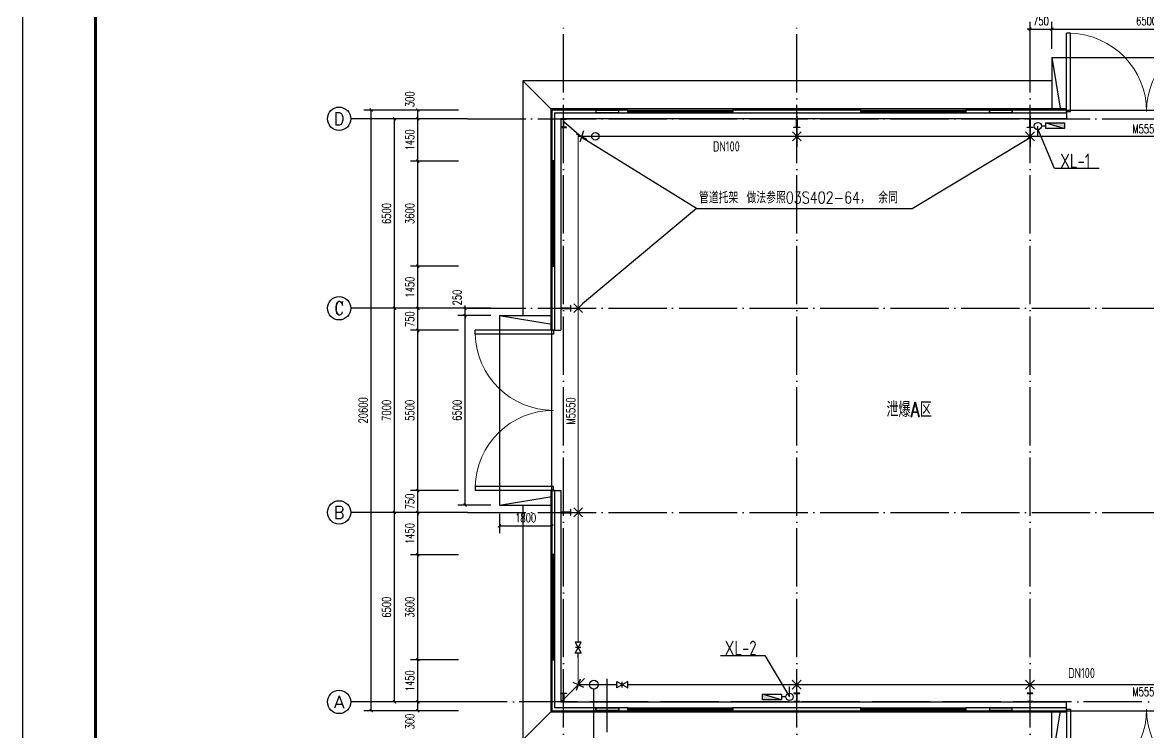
# Model space of a CAD drawing. Extents: x 4579863 to 4663963, y -547270 to -273670.
# Drawn here: x 4579863 to 4618488, y -396051 to -371704 of the extents above; entities that cross this region are included whole.
import ezdxf
from ezdxf.enums import TextEntityAlignment as Align

# ---------------------------------------------------------------- set-up
doc = ezdxf.new("R2010")
doc.units = 0
doc.header["$LTSCALE"] = 1000
doc.header["$MEASUREMENT"] = 0
doc.linetypes.add('DOTE', pattern=[2.42, 2, -0.2, 0.02, -0.2])
doc.layers.get('0').update_dxf_attribs({"linetype": 'CONTINUOUS'})
doc.layers.get('Defpoints').update_dxf_attribs({"linetype": 'CONTINUOUS'})
doc.layers.add('_0', color=7, linetype='CONTINUOUS', lineweight=25)
for name, color, linetype in [('AXIS', 3, 'CONTINUOUS'), ('AXIS_TEXT', 7, 'CONTINUOUS'), ('DOTE', 252, 'CONTINUOUS'), ('EQUIP_消火栓', 7, 'CONTINUOUS'), ('njrs-sp-ss', 3, 'CONTINUOUS'), ('PIPE-消防', 1, 'CONTINUOUS'), ('Prof', 2, 'CONTINUOUS'), ('PUB_DIM', 3, 'CONTINUOUS'), ('PUB_STRM', 4, 'CONTINUOUS'), ('PUB_TITLE', 4, 'CONTINUOUS'), ('PUB_WALL', 9, 'CONTINUOUS'), ('STAIR', 5, 'CONTINUOUS'), ('VALVE_消防', 7, 'CONTINUOUS'), ('WALL-MOVE', 6, 'CONTINUOUS'), ('WINDOW', 4, 'CONTINUOUS'), ('WINDOW_TEXT', 7, 'CONTINUOUS'), ('外轮廓', 8, 'CONTINUOUS')]:
    doc.layers.add(name, color=color, linetype=linetype)
doc.styles.add('_HZTXT', font='txt.shx', dxfattribs={"width": 0.8, "bigfont": 'HZTXT.shx'})
doc.styles.add('_TCH_AXIS', font='COMPLEX', dxfattribs={"bigfont": 'GBCBIG'})
doc.styles.add('_TCH_DIM_T3', font='SIMPLEX', dxfattribs={"width": 0.705882, "bigfont": 'GBCBIG'})
doc.styles.add('_TCH_WINDOW', font='SIMPLEX', dxfattribs={"height": 3.5, "bigfont": 'GBCBIG'})
doc.styles.add('COMPLEX', font='COMPLEX')
doc.styles.add('sceie', font='SCEIE', dxfattribs={"width": 0.75, "bigfont": 'SCEIC'})
doc.styles.add('TG_LINETYPE', font='SIMPLEX', dxfattribs={"width": 0.8, "height": 3, "bigfont": 'HZTXT'})
doc.linetypes.add('TG_X', pattern='A,2,-0.3,["X",TG_LINETYPE,S=0.1,R=0,X=-0.23,Y=-0.15],0', length=2.3)
doc.dimstyles.new('_TCH_ARCH&&100', dxfattribs={"dimtxt": 297.5, "dimasz": 100, "dimexe": 250, "dimexo": 300, "dimgap": 126.25, "dimtad": 1, "dimdec": 0, "dimzin": 0, "dimdsep": 46, "dimtxsty": '_TCH_DIM_T3', "dimblk": 'ARCHTICK', "dimcen": 0.09, "dimclrt": 7, "dimazin": 2, "dimtfac": 1, "dimtdec": 0, "dimtix": 1, "dimtmove": 2, "dimatfit": 3, "dimfxl": 0, "dimtolj": 1, "dimtzin": 0, "dimarcsym": 0})

# ---------------------------------------------------------------- blocks, each defined once
blk = doc.blocks.new('_ArchTick')
at = {"color": 0, "linetype": 'ByBlock', "const_width": 0.4}
blk.add_lwpolyline([(-0.5, -0.5), (0.5, 0.5)], dxfattribs=at)
blk = doc.blocks.new('*D20')
at = {"layer": 'Defpoints', "color": 0}
for p in [(4596224, -388254), (4598024, -388254), (4598024, -388967)]:
    blk.add_point(p, dxfattribs=at)
at = {"layer": 'PUB_DIM', "color": 0, "lineweight": -2}
for p, q in [((4596224, -388554), (4596224, -389217)), ((4598024, -388554), (4598024, -389217)), ((4596224, -388967), (4598024, -388967))]:
    blk.add_line(p, q, dxfattribs=at)
at = {"layer": 'PUB_DIM', "color": 0, "lineweight": -2, "xscale": 100, "yscale": 100, "zscale": 100, "rotation": 180}
blk.add_blockref('_ArchTick', (4596224, -388967), dxfattribs=at)
at = {"layer": 'PUB_DIM', "color": 0, "lineweight": -2, "xscale": 100, "yscale": 100, "zscale": 100}
blk.add_blockref('_ArchTick', (4598024, -388967), dxfattribs=at)
at = {"layer": 'PUB_DIM', "color": 7, "insert": (4597124, -388692), "char_height": 297.5, "attachment_point": 5, "style": '_TCH_DIM_T3'}
blk.add_mtext('\\A1;1800', dxfattribs=at)
blk = doc.blocks.new('*D21')
at = {"layer": 'Defpoints', "color": 0}
for p in [(4595044, -381754), (4596224, -381754), (4596224, -388254)]:
    blk.add_point(p, dxfattribs=at)
at = {"layer": 'PUB_DIM', "color": 0, "lineweight": -2}
for p, q in [((4595924, -381754), (4594794, -381754)), ((4595044, -388254), (4595044, -381754)), ((4595924, -388254), (4594794, -388254))]:
    blk.add_line(p, q, dxfattribs=at)
at = {"layer": 'PUB_DIM', "color": 0, "lineweight": -2, "xscale": 100, "yscale": 100, "zscale": 100}
for p, rotation in [((4595044, -381754), 90), ((4595044, -388254), 270)]:
    blk.add_blockref('_ArchTick', p, dxfattribs=dict(at, rotation=rotation))
at = {"layer": 'PUB_DIM', "color": 7, "insert": (4594769, -385004), "char_height": 297.5, "attachment_point": 5, "rotation": 90, "style": '_TCH_DIM_T3'}
blk.add_mtext('\\A1;6500', dxfattribs=at)
blk = doc.blocks.new('*D22')
at = {"layer": 'Defpoints', "color": 0}
for p in [(4595044, -381504), (4596224, -381504), (4596224, -381754)]:
    blk.add_point(p, dxfattribs=at)
at = {"layer": 'PUB_DIM', "color": 0, "lineweight": -2}
for p, q in [((4595924, -381504), (4594794, -381504)), ((4595044, -381504), (4595044, -381404)), ((4595044, -381754), (4595044, -381504)), ((4595924, -381754), (4594794, -381754)), ((4595044, -381754), (4595044, -381854))]:
    blk.add_line(p, q, dxfattribs=at)
at = {"layer": 'PUB_DIM', "color": 0, "lineweight": -2, "xscale": 100, "yscale": 100, "zscale": 100}
for p, rotation in [((4595044, -381504), 270), ((4595044, -381754), 90)]:
    blk.add_blockref('_ArchTick', p, dxfattribs=dict(at, rotation=rotation))
at = {"layer": 'PUB_DIM', "color": 7, "insert": (4594769, -381134), "char_height": 297.5, "attachment_point": 5, "rotation": 90, "style": '_TCH_DIM_T3'}
blk.add_mtext('\\A1;250', dxfattribs=at)
blk = doc.blocks.new('*D29')
at = {"layer": 'Defpoints', "color": 0}
for p in [(4615174, -371926), (4614424, -372904), (4615174, -372904)]:
    blk.add_point(p, dxfattribs=at)
at = {"layer": 'PUB_DIM', "color": 0, "lineweight": -2}
for p, q in [((4614424, -371926), (4614324, -371926)), ((4614424, -372604), (4614424, -371676)), ((4614424, -371926), (4615174, -371926)), ((4615174, -372604), (4615174, -371676)), ((4615174, -371926), (4615274, -371926))]:
    blk.add_line(p, q, dxfattribs=at)
at = {"layer": 'PUB_DIM', "color": 0, "lineweight": -2, "xscale": 100, "yscale": 100, "zscale": 100}
blk.add_blockref('_ArchTick', (4614424, -371926), dxfattribs=at)
at = {"layer": 'PUB_DIM', "color": 0, "lineweight": -2, "xscale": 100, "yscale": 100, "zscale": 100, "rotation": 180}
blk.add_blockref('_ArchTick', (4615174, -371926), dxfattribs=at)
at = {"layer": 'PUB_DIM', "color": 7, "insert": (4614799, -371651), "char_height": 297.5, "attachment_point": 5, "style": '_TCH_DIM_T3'}
blk.add_mtext('\\A1;750', dxfattribs=at)
blk = doc.blocks.new('*D30')
at = {"layer": 'Defpoints', "color": 0}
for p in [(4621674, -371926), (4615174, -372904), (4621674, -372904)]:
    blk.add_point(p, dxfattribs=at)
at = {"layer": 'PUB_DIM', "color": 0, "lineweight": -2}
for p, q in [((4615174, -372604), (4615174, -371676)), ((4615174, -371926), (4621674, -371926)), ((4621674, -372604), (4621674, -371676))]:
    blk.add_line(p, q, dxfattribs=at)
at = {"layer": 'PUB_DIM', "color": 0, "lineweight": -2, "xscale": 100, "yscale": 100, "zscale": 100, "rotation": 180}
blk.add_blockref('_ArchTick', (4615174, -371926), dxfattribs=at)
at = {"layer": 'PUB_DIM', "color": 0, "lineweight": -2, "xscale": 100, "yscale": 100, "zscale": 100}
blk.add_blockref('_ArchTick', (4621674, -371926), dxfattribs=at)
at = {"layer": 'PUB_DIM', "color": 7, "insert": (4618424, -371651), "char_height": 297.5, "attachment_point": 5, "style": '_TCH_DIM_T3'}
blk.add_mtext('\\A1;6500', dxfattribs=at)
blk = doc.blocks.new('*D33')
at = {"layer": 'Defpoints', "color": 0}
for p in [(4593424, -395004), (4595124, -395004), (4595124, -395304)]:
    blk.add_point(p, dxfattribs=at)
at = {"layer": 'PUB_DIM', "color": 0, "lineweight": -2}
for p, q in [((4594824, -395004), (4593174, -395004)), ((4593424, -395304), (4593424, -395004)), ((4594824, -395304), (4593174, -395304))]:
    blk.add_line(p, q, dxfattribs=at)
at = {"layer": 'PUB_DIM', "color": 0, "lineweight": -2, "xscale": 100, "yscale": 100, "zscale": 100}
for p, rotation in [((4593424, -395004), 90), ((4593424, -395304), 270)]:
    blk.add_blockref('_ArchTick', p, dxfattribs=dict(at, rotation=rotation))
at = {"layer": 'PUB_DIM', "color": 7, "insert": (4593149, -395674), "char_height": 297.5, "attachment_point": 5, "rotation": 90, "style": '_TCH_DIM_T3'}
blk.add_mtext('\\A1;300', dxfattribs=at)
blk = doc.blocks.new('*D34')
at = {"layer": 'Defpoints', "color": 0}
for p in [(4593424, -393554), (4595124, -393554), (4595124, -395004)]:
    blk.add_point(p, dxfattribs=at)
at = {"layer": 'PUB_DIM', "color": 0, "lineweight": -2}
for p, q in [((4594824, -393554), (4593174, -393554)), ((4593424, -395004), (4593424, -393554)), ((4594824, -395004), (4593174, -395004))]:
    blk.add_line(p, q, dxfattribs=at)
at = {"layer": 'PUB_DIM', "color": 0, "lineweight": -2, "xscale": 100, "yscale": 100, "zscale": 100}
for p, rotation in [((4593424, -393554), 90), ((4593424, -395004), 270)]:
    blk.add_blockref('_ArchTick', p, dxfattribs=dict(at, rotation=rotation))
at = {"layer": 'PUB_DIM', "color": 7, "insert": (4593149, -394279), "char_height": 297.5, "attachment_point": 5, "rotation": 90, "style": '_TCH_DIM_T3'}
blk.add_mtext('\\A1;1450', dxfattribs=at)
blk = doc.blocks.new('*D35')
at = {"layer": 'Defpoints', "color": 0}
for p in [(4593424, -389954), (4595124, -389954), (4595124, -393554)]:
    blk.add_point(p, dxfattribs=at)
at = {"layer": 'PUB_DIM', "color": 0, "lineweight": -2}
for p, q in [((4594824, -389954), (4593174, -389954)), ((4593424, -393554), (4593424, -389954)), ((4594824, -393554), (4593174, -393554))]:
    blk.add_line(p, q, dxfattribs=at)
at = {"layer": 'PUB_DIM', "color": 0, "lineweight": -2, "xscale": 100, "yscale": 100, "zscale": 100}
for p, rotation in [((4593424, -389954), 90), ((4593424, -393554), 270)]:
    blk.add_blockref('_ArchTick', p, dxfattribs=dict(at, rotation=rotation))
at = {"layer": 'PUB_DIM', "color": 7, "insert": (4593149, -391754), "char_height": 297.5, "attachment_point": 5, "rotation": 90, "style": '_TCH_DIM_T3'}
blk.add_mtext('\\A1;3600', dxfattribs=at)
blk = doc.blocks.new('*D36')
at = {"layer": 'Defpoints', "color": 0}
for p in [(4593424, -388504), (4595124, -388504), (4595124, -389954)]:
    blk.add_point(p, dxfattribs=at)
at = {"layer": 'PUB_DIM', "color": 0, "lineweight": -2}
for p, q in [((4594824, -388504), (4593174, -388504)), ((4593424, -389954), (4593424, -388504)), ((4594824, -389954), (4593174, -389954))]:
    blk.add_line(p, q, dxfattribs=at)
at = {"layer": 'PUB_DIM', "color": 0, "lineweight": -2, "xscale": 100, "yscale": 100, "zscale": 100}
for p, rotation in [((4593424, -388504), 90), ((4593424, -389954), 270)]:
    blk.add_blockref('_ArchTick', p, dxfattribs=dict(at, rotation=rotation))
at = {"layer": 'PUB_DIM', "color": 7, "insert": (4593149, -389229), "char_height": 297.5, "attachment_point": 5, "rotation": 90, "style": '_TCH_DIM_T3'}
blk.add_mtext('\\A1;1450', dxfattribs=at)
blk = doc.blocks.new('*D37')
at = {"layer": 'Defpoints', "color": 0}
for p in [(4593424, -387754), (4595124, -387754), (4595124, -388504)]:
    blk.add_point(p, dxfattribs=at)
at = {"layer": 'PUB_DIM', "color": 0, "lineweight": -2}
for p, q in [((4594824, -387754), (4593174, -387754)), ((4593424, -387754), (4593424, -387654)), ((4593424, -388504), (4593424, -387754)), ((4594824, -388504), (4593174, -388504)), ((4593424, -388504), (4593424, -388604))]:
    blk.add_line(p, q, dxfattribs=at)
at = {"layer": 'PUB_DIM', "color": 0, "lineweight": -2, "xscale": 100, "yscale": 100, "zscale": 100}
for p, rotation in [((4593424, -387754), 270), ((4593424, -388504), 90)]:
    blk.add_blockref('_ArchTick', p, dxfattribs=dict(at, rotation=rotation))
at = {"layer": 'PUB_DIM', "color": 7, "insert": (4593149, -388129), "char_height": 297.5, "attachment_point": 5, "rotation": 90, "style": '_TCH_DIM_T3'}
blk.add_mtext('\\A1;750', dxfattribs=at)
blk = doc.blocks.new('*D38')
at = {"layer": 'Defpoints', "color": 0}
for p in [(4593424, -382254), (4595124, -382254), (4595124, -387754)]:
    blk.add_point(p, dxfattribs=at)
at = {"layer": 'PUB_DIM', "color": 0, "lineweight": -2}
for p, q in [((4594824, -382254), (4593174, -382254)), ((4593424, -387754), (4593424, -382254)), ((4594824, -387754), (4593174, -387754))]:
    blk.add_line(p, q, dxfattribs=at)
at = {"layer": 'PUB_DIM', "color": 0, "lineweight": -2, "xscale": 100, "yscale": 100, "zscale": 100}
for p, rotation in [((4593424, -382254), 90), ((4593424, -387754), 270)]:
    blk.add_blockref('_ArchTick', p, dxfattribs=dict(at, rotation=rotation))
at = {"layer": 'PUB_DIM', "color": 7, "insert": (4593149, -385004), "char_height": 297.5, "attachment_point": 5, "rotation": 90, "style": '_TCH_DIM_T3'}
blk.add_mtext('\\A1;5500', dxfattribs=at)
blk = doc.blocks.new('*D39')
at = {"layer": 'Defpoints', "color": 0}
for p in [(4593424, -381504), (4595124, -381504), (4595124, -382254)]:
    blk.add_point(p, dxfattribs=at)
at = {"layer": 'PUB_DIM', "color": 0, "lineweight": -2}
for p, q in [((4594824, -381504), (4593174, -381504)), ((4593424, -381504), (4593424, -381404)), ((4593424, -382254), (4593424, -381504)), ((4594824, -382254), (4593174, -382254)), ((4593424, -382254), (4593424, -382354))]:
    blk.add_line(p, q, dxfattribs=at)
at = {"layer": 'PUB_DIM', "color": 0, "lineweight": -2, "xscale": 100, "yscale": 100, "zscale": 100}
for p, rotation in [((4593424, -381504), 270), ((4593424, -382254), 90)]:
    blk.add_blockref('_ArchTick', p, dxfattribs=dict(at, rotation=rotation))
at = {"layer": 'PUB_DIM', "color": 7, "insert": (4593149, -381879), "char_height": 297.5, "attachment_point": 5, "rotation": 90, "style": '_TCH_DIM_T3'}
blk.add_mtext('\\A1;750', dxfattribs=at)
blk = doc.blocks.new('*D40')
at = {"layer": 'Defpoints', "color": 0}
for p in [(4593424, -380054), (4595124, -380054), (4595124, -381504)]:
    blk.add_point(p, dxfattribs=at)
at = {"layer": 'PUB_DIM', "color": 0, "lineweight": -2}
for p, q in [((4594824, -380054), (4593174, -380054)), ((4593424, -381504), (4593424, -380054)), ((4594824, -381504), (4593174, -381504))]:
    blk.add_line(p, q, dxfattribs=at)
at = {"layer": 'PUB_DIM', "color": 0, "lineweight": -2, "xscale": 100, "yscale": 100, "zscale": 100}
for p, rotation in [((4593424, -380054), 90), ((4593424, -381504), 270)]:
    blk.add_blockref('_ArchTick', p, dxfattribs=dict(at, rotation=rotation))
at = {"layer": 'PUB_DIM', "color": 7, "insert": (4593149, -380779), "char_height": 297.5, "attachment_point": 5, "rotation": 90, "style": '_TCH_DIM_T3'}
blk.add_mtext('\\A1;1450', dxfattribs=at)
blk = doc.blocks.new('*D41')
at = {"layer": 'Defpoints', "color": 0}
for p in [(4593424, -376454), (4595124, -376454), (4595124, -380054)]:
    blk.add_point(p, dxfattribs=at)
at = {"layer": 'PUB_DIM', "color": 0, "lineweight": -2}
for p, q in [((4594824, -376454), (4593174, -376454)), ((4593424, -380054), (4593424, -376454)), ((4594824, -380054), (4593174, -380054))]:
    blk.add_line(p, q, dxfattribs=at)
at = {"layer": 'PUB_DIM', "color": 0, "lineweight": -2, "xscale": 100, "yscale": 100, "zscale": 100}
for p, rotation in [((4593424, -376454), 90), ((4593424, -380054), 270)]:
    blk.add_blockref('_ArchTick', p, dxfattribs=dict(at, rotation=rotation))
at = {"layer": 'PUB_DIM', "color": 7, "insert": (4593149, -378254), "char_height": 297.5, "attachment_point": 5, "rotation": 90, "style": '_TCH_DIM_T3'}
blk.add_mtext('\\A1;3600', dxfattribs=at)
blk = doc.blocks.new('*D42')
at = {"layer": 'Defpoints', "color": 0}
for p in [(4593424, -375004), (4595124, -375004), (4595124, -376454)]:
    blk.add_point(p, dxfattribs=at)
at = {"layer": 'PUB_DIM', "color": 0, "lineweight": -2}
for p, q in [((4594824, -375004), (4593174, -375004)), ((4593424, -376454), (4593424, -375004)), ((4594824, -376454), (4593174, -376454))]:
    blk.add_line(p, q, dxfattribs=at)
at = {"layer": 'PUB_DIM', "color": 0, "lineweight": -2, "xscale": 100, "yscale": 100, "zscale": 100}
for p, rotation in [((4593424, -375004), 90), ((4593424, -376454), 270)]:
    blk.add_blockref('_ArchTick', p, dxfattribs=dict(at, rotation=rotation))
at = {"layer": 'PUB_DIM', "color": 7, "insert": (4593149, -375729), "char_height": 297.5, "attachment_point": 5, "rotation": 90, "style": '_TCH_DIM_T3'}
blk.add_mtext('\\A1;1450', dxfattribs=at)
blk = doc.blocks.new('*D43')
at = {"layer": 'Defpoints', "color": 0}
for p in [(4593424, -374704), (4595124, -374704), (4595124, -375004)]:
    blk.add_point(p, dxfattribs=at)
at = {"layer": 'PUB_DIM', "color": 0, "lineweight": -2}
for p, q in [((4594824, -374704), (4593174, -374704)), ((4594824, -375004), (4593174, -375004)), ((4593424, -375004), (4593424, -374704))]:
    blk.add_line(p, q, dxfattribs=at)
at = {"layer": 'PUB_DIM', "color": 0, "lineweight": -2, "xscale": 100, "yscale": 100, "zscale": 100}
for p, rotation in [((4593424, -374704), 90), ((4593424, -375004), 270)]:
    blk.add_blockref('_ArchTick', p, dxfattribs=dict(at, rotation=rotation))
at = {"layer": 'PUB_DIM', "color": 7, "insert": (4593149, -374334), "char_height": 297.5, "attachment_point": 5, "rotation": 90, "style": '_TCH_DIM_T3'}
blk.add_mtext('\\A1;300', dxfattribs=at)
blk = doc.blocks.new('$DorLib2D$00000002')
for p, q in [((-0.5, 0), (-0.5, 0.4875)), ((-0.475, 0.4875), (-0.5, 0.4875)), ((-0.475, 0), (-0.475, 0.4875)), ((0.475, 0), (0.475, 0.4875)), ((0.475, 0.4875), (0.5, 0.4875)), ((0.5, 0), (0.5, 0.4875)), ((-0.5, 0), (-0.475, 0)), ((0.5, 0), (0.475, 0))]:
    blk.add_line(p, q)
at = {"lineweight": 13}
for centre, start, end in [((-0.4875, 0), 0, 88.53072), ((0.4875, 0), 91.46928, 180)]:
    blk.add_arc(centre, 0.4875, start, end, dxfattribs=at)
blk = doc.blocks.new('$TCHSYS$WIN2D')
for p, q in [((-0.5, 0.5), (0.5, 0.5)), ((-0.5, 0.5), (-0.5, -0.5)), ((0.5, 0.5), (0.5, -0.5)), ((0.5, 0.167), (-0.5, 0.167)), ((0.5, -0.167), (-0.5, -0.167)), ((-0.5, -0.5), (0.5, -0.5))]:
    blk.add_line(p, q)
blk = doc.blocks.new('*D95')
at = {"layer": 'AXIS', "color": 0, "lineweight": -2}
for p, q in [((4594824, -388504), (4592374, -388504)), ((4592624, -395004), (4592624, -388504)), ((4594824, -395004), (4592374, -395004))]:
    blk.add_line(p, q, dxfattribs=at)
at = {"layer": 'Defpoints', "color": 0}
for p in [(4592624, -388504), (4595124, -388504), (4595124, -395004)]:
    blk.add_point(p, dxfattribs=at)
at = {"layer": 'AXIS', "color": 0, "lineweight": -2, "xscale": 100, "yscale": 100, "zscale": 100}
for p, rotation in [((4592624, -388504), 90), ((4592624, -395004), 270)]:
    blk.add_blockref('_ArchTick', p, dxfattribs=dict(at, rotation=rotation))
at = {"layer": 'AXIS', "color": 7, "insert": (4592349, -391754), "char_height": 297.5, "attachment_point": 5, "rotation": 90, "style": '_TCH_DIM_T3'}
blk.add_mtext('\\A1;6500', dxfattribs=at)
blk = doc.blocks.new('*D96')
at = {"layer": 'AXIS', "color": 0, "lineweight": -2}
for p, q in [((4594824, -381504), (4592374, -381504)), ((4592624, -388504), (4592624, -381504)), ((4594824, -388504), (4592374, -388504))]:
    blk.add_line(p, q, dxfattribs=at)
at = {"layer": 'Defpoints', "color": 0}
for p in [(4592624, -381504), (4595124, -381504), (4595124, -388504)]:
    blk.add_point(p, dxfattribs=at)
at = {"layer": 'AXIS', "color": 0, "lineweight": -2, "xscale": 100, "yscale": 100, "zscale": 100}
for p, rotation in [((4592624, -381504), 90), ((4592624, -388504), 270)]:
    blk.add_blockref('_ArchTick', p, dxfattribs=dict(at, rotation=rotation))
at = {"layer": 'AXIS', "color": 7, "insert": (4592349, -385004), "char_height": 297.5, "attachment_point": 5, "rotation": 90, "style": '_TCH_DIM_T3'}
blk.add_mtext('\\A1;7000', dxfattribs=at)
blk = doc.blocks.new('*D97')
at = {"layer": 'AXIS', "color": 0, "lineweight": -2}
for p, q in [((4594824, -375004), (4592374, -375004)), ((4592624, -381504), (4592624, -375004)), ((4594824, -381504), (4592374, -381504))]:
    blk.add_line(p, q, dxfattribs=at)
at = {"layer": 'Defpoints', "color": 0}
for p in [(4592624, -375004), (4595124, -375004), (4595124, -381504)]:
    blk.add_point(p, dxfattribs=at)
at = {"layer": 'AXIS', "color": 0, "lineweight": -2, "xscale": 100, "yscale": 100, "zscale": 100}
for p, rotation in [((4592624, -375004), 90), ((4592624, -381504), 270)]:
    blk.add_blockref('_ArchTick', p, dxfattribs=dict(at, rotation=rotation))
at = {"layer": 'AXIS', "color": 7, "insert": (4592349, -378254), "char_height": 297.5, "attachment_point": 5, "rotation": 90, "style": '_TCH_DIM_T3'}
blk.add_mtext('\\A1;6500', dxfattribs=at)
blk = doc.blocks.new('*D98')
at = {"layer": 'AXIS', "color": 0, "lineweight": -2}
for p, q in [((4594824, -374704), (4591574, -374704)), ((4591824, -395304), (4591824, -374704)), ((4594824, -395304), (4591574, -395304))]:
    blk.add_line(p, q, dxfattribs=at)
at = {"layer": 'Defpoints', "color": 0}
for p in [(4591824, -374704), (4595124, -374704), (4595124, -395304)]:
    blk.add_point(p, dxfattribs=at)
at = {"layer": 'AXIS', "color": 0, "lineweight": -2, "xscale": 100, "yscale": 100, "zscale": 100}
for p, rotation in [((4591824, -374704), 90), ((4591824, -395304), 270)]:
    blk.add_blockref('_ArchTick', p, dxfattribs=dict(at, rotation=rotation))
at = {"layer": 'AXIS', "color": 7, "insert": (4591549, -385004), "char_height": 297.5, "attachment_point": 5, "rotation": 90, "style": '_TCH_DIM_T3'}
blk.add_mtext('\\A1;20600', dxfattribs=at)
blk = doc.blocks.new('_AXISO')
blk.add_circle((0, 0), 0.5)
at = {"layer": 'AXIS_TEXT', "style": 'COMPLEX', "width": 1.041667}
blk.add_attdef('A', text='', height=0.56, dxfattribs=at).set_placement((-0.25, -0.28), (0.25, -0.28), align=Align.FIT)
blk = doc.blocks.new('$TwtSys$00000434')
for p, q in [((-0.5, 0.5), (-0.5, -0.5)), ((-0.5, -0.5), (0.5, 0.5)), ((0.5, 0.5), (-0.5, 0.5)), ((0.5, -0.5), (0.5, 0.5)), ((-0.5, -0.5), (0.5, -0.5))]:
    blk.add_line(p, q)
blk.add_solid([(0.5, -0.5), (0.5, 0.5), (-0.5, -0.5)])
blk = doc.blocks.new('$VALVE$00000296')
for points in [[(-125, 72), (-125, -72), (125, 72), (125, -72), (-125, 72)], [(0, 60), (0, -64)]]:
    blk.add_lwpolyline(points)
for p in [(-125, 0), (125, 0)]:
    blk.add_point(p)

msp = doc.modelspace()

# ---------------------------------------------------------------- hatches: boundary and pattern name
at = {"layer": 'Prof', "linetype": 'ByBlock'}
for points in [[(4598413.7, -375287.8), (4598323.7, -375287.8), (4598323.7, -375303.8), (4598523.7, -375303.8), (4598523.7, -375287.8), (4598433.7, -375287.8), (4598433.7, -375019.8), (4598523.7, -375019.8), (4598523.7, -375003.8), (4598323.7, -375003.8), (4598323.7, -375019.8), (4598413.7, -375019.8)], [(4606433.7, -375287.8), (4606523.7, -375287.8), (4606523.7, -375303.8), (4606323.7, -375303.8), (4606323.7, -375287.8), (4606413.7, -375287.8), (4606413.7, -375019.8), (4606323.7, -375019.8), (4606323.7, -375003.8), (4606523.7, -375003.8), (4606523.7, -375019.8), (4606433.7, -375019.8)], [(4614433.7, -375287.8), (4614523.7, -375287.8), (4614523.7, -375303.8), (4614323.7, -375303.8), (4614323.7, -375287.8), (4614413.7, -375287.8), (4614413.7, -375019.8), (4614323.7, -375019.8), (4614323.7, -375003.8), (4614523.7, -375003.8), (4614523.7, -375019.8), (4614433.7, -375019.8)], [(4598339.7, -381493.8), (4598339.7, -381403.8), (4598323.7, -381403.8), (4598323.7, -381603.8), (4598339.7, -381603.8), (4598339.7, -381513.8), (4598657.7, -381513.8), (4598657.7, -381603.8), (4598673.7, -381603.8), (4598673.7, -381403.8), (4598657.7, -381403.8), (4598657.7, -381493.8)], [(4598339.7, -388493.8), (4598339.7, -388403.8), (4598323.7, -388403.8), (4598323.7, -388603.8), (4598339.7, -388603.8), (4598339.7, -388513.8), (4598657.7, -388513.8), (4598657.7, -388603.8), (4598673.7, -388603.8), (4598673.7, -388403.8), (4598657.7, -388403.8), (4598657.7, -388493.8)], [(4598413.7, -394719.8), (4598323.7, -394719.8), (4598323.7, -394703.8), (4598523.7, -394703.8), (4598523.7, -394719.8), (4598433.7, -394719.8), (4598433.7, -394987.8), (4598523.7, -394987.8), (4598523.7, -395003.8), (4598323.7, -395003.8), (4598323.7, -394987.8), (4598413.7, -394987.8)], [(4606433.7, -394719.8), (4606523.7, -394719.8), (4606523.7, -394703.8), (4606323.7, -394703.8), (4606323.7, -394719.8), (4606413.7, -394719.8), (4606413.7, -394987.8), (4606323.7, -394987.8), (4606323.7, -395003.8), (4606523.7, -395003.8), (4606523.7, -394987.8), (4606433.7, -394987.8)], [(4614433.7, -394719.8), (4614523.7, -394719.8), (4614523.7, -394703.8), (4614323.7, -394703.8), (4614323.7, -394719.8), (4614413.7, -394719.8), (4614413.7, -394987.8), (4614323.7, -394987.8), (4614323.7, -395003.8), (4614523.7, -395003.8), (4614523.7, -394987.8), (4614433.7, -394987.8)]]:
    msp.add_hatch(color=256, dxfattribs=at).paths.add_polyline_path(points)
at = {"layer": 'PUB_WALL'}
for points in [[(4598023.7, -374703.8), (4598023.7, -376453.8), (4598053.7, -376423.8), (4598053.7, -374733.8)], [(4600623.7, -374703.8), (4598023.7, -374703.8), (4598053.7, -374733.8), (4600593.7, -374733.8)], [(4598123.7, -376453.8), (4598123.7, -374803.8), (4598093.7, -374773.8), (4598093.7, -376423.8)], [(4598123.7, -374803.8), (4600623.7, -374803.8), (4600593.7, -374773.8), (4598093.7, -374773.8)], [(4600623.7, -374803.8), (4600623.7, -374703.8), (4600593.7, -374733.8), (4600593.7, -374773.8)], [(4608623.7, -374703.8), (4604223.7, -374703.8), (4604253.7, -374733.8), (4608593.7, -374733.8)], [(4604223.7, -374703.8), (4604223.7, -374803.8), (4604253.7, -374773.8), (4604253.7, -374733.8)], [(4604223.7, -374803.8), (4608623.7, -374803.8), (4608593.7, -374773.8), (4604253.7, -374773.8)], [(4608623.7, -374803.8), (4608623.7, -374703.8), (4608593.7, -374733.8), (4608593.7, -374773.8)], [(4615673.7, -374703.8), (4612223.7, -374703.8), (4612253.7, -374733.8), (4615643.7, -374733.8)], [(4612223.7, -374703.8), (4612223.7, -374803.8), (4612253.7, -374773.8), (4612253.7, -374733.8)], [(4612223.7, -374803.8), (4615673.7, -374803.8), (4615643.7, -374773.8), (4612253.7, -374773.8)], [(4615673.7, -374803.8), (4615673.7, -374703.8), (4615643.7, -374733.8), (4615643.7, -374773.8)], [(4598023.7, -376453.8), (4598123.7, -376453.8), (4598093.7, -376423.8), (4598053.7, -376423.8)], [(4598123.7, -380053.8), (4598023.7, -380053.8), (4598053.7, -380083.8), (4598093.7, -380083.8)], [(4598023.7, -380053.8), (4598023.7, -382253.8), (4598053.7, -382223.8), (4598053.7, -380083.8)], [(4598123.7, -382253.8), (4598123.7, -380053.8), (4598093.7, -380083.8), (4598093.7, -382223.8)], [(4598023.7, -382253.8), (4598123.7, -382253.8), (4598093.7, -382223.8), (4598053.7, -382223.8)], [(4598123.7, -387753.8), (4598023.7, -387753.8), (4598053.7, -387783.8), (4598093.7, -387783.8)], [(4598023.7, -387753.8), (4598023.7, -389953.8), (4598053.7, -389923.8), (4598053.7, -387783.8)], [(4598123.7, -389953.8), (4598123.7, -387753.8), (4598093.7, -387783.8), (4598093.7, -389923.8)], [(4598023.7, -389953.8), (4598123.7, -389953.8), (4598093.7, -389923.8), (4598053.7, -389923.8)], [(4598123.7, -393553.8), (4598023.7, -393553.8), (4598053.7, -393583.8), (4598093.7, -393583.8)], [(4598023.7, -393553.8), (4598023.7, -395303.8), (4598053.7, -395273.8), (4598053.7, -393583.8)], [(4598123.7, -395203.8), (4598123.7, -393553.8), (4598093.7, -393583.8), (4598093.7, -395233.8)], [(4598023.7, -395303.8), (4600623.7, -395303.8), (4600593.7, -395273.8), (4598053.7, -395273.8)], [(4600623.7, -395203.8), (4598123.7, -395203.8), (4598093.7, -395233.8), (4600593.7, -395233.8)], [(4600623.7, -395303.8), (4600623.7, -395203.8), (4600593.7, -395233.8), (4600593.7, -395273.8)], [(4608623.7, -395203.8), (4604223.7, -395203.8), (4604253.7, -395233.8), (4608593.7, -395233.8)], [(4604223.7, -395203.8), (4604223.7, -395303.8), (4604253.7, -395273.8), (4604253.7, -395233.8)], [(4604223.7, -395303.8), (4608623.7, -395303.8), (4608593.7, -395273.8), (4604253.7, -395273.8)], [(4608623.7, -395303.8), (4608623.7, -395203.8), (4608593.7, -395233.8), (4608593.7, -395273.8)], [(4615673.7, -395203.8), (4612223.7, -395203.8), (4612253.7, -395233.8), (4615643.7, -395233.8)], [(4612223.7, -395203.8), (4612223.7, -395303.8), (4612253.7, -395273.8), (4612253.7, -395233.8)], [(4612223.7, -395303.8), (4615673.7, -395303.8), (4615643.7, -395273.8), (4612253.7, -395273.8)], [(4615673.7, -395303.8), (4615673.7, -395203.8), (4615643.7, -395233.8), (4615643.7, -395273.8)]]:
    msp.add_hatch(color=256, dxfattribs=at).paths.add_polyline_path(points)

# ---------------------------------------------------------------- linework, layer by layer
for p, q in [((4606423.7, -374907), (4606423.7, -375963.4)), ((4614423.7, -374908.7), (4614423.7, -375965.2)), ((4606574.9, -375455.7), (4606272.4, -375758.2)), ((4606574.9, -375758.2), (4606272.4, -375455.7)), ((4610380.4, -378080.4), (4614423.7, -375651.1)), ((4614574.9, -375457.5), (4614272.4, -375760)), ((4614574.9, -375760), (4614272.4, -375457.5)), ((4602982.3, -378080.4), (4610380.4, -378080.4)), ((4599072.1, -381349.7), (4598769.6, -381652.2)), ((4599072.1, -381652.2), (4598769.6, -381349.7)), ((4599072.1, -388349.7), (4598769.6, -388652.2)), ((4599072.1, -388652.2), (4598769.6, -388349.7)), ((4606572.1, -394257.7), (4606269.6, -394560.2)), ((4606572.1, -394560.2), (4606269.6, -394257.7)), ((4614574.9, -394257.7), (4614272.4, -394560.2)), ((4614574.9, -394560.2), (4614272.4, -394257.7))]:
    msp.add_line(p, q)
at = {"lineweight": 30}
for p, q in [((4598442.5, -375107.1), (4599118.6, -375694)), ((4599108.1, -375419.2), (4598976, -375805.6)), ((4598860.8, -375524.8), (4599223.3, -375700)), ((4598323.8, -395011.7), (4599139.2, -394196.2)), ((4598742.1, -394325), (4599104.6, -394500.3)), ((4598989.4, -394219.4), (4598857.3, -394605.9))]:
    msp.add_line(p, q, dxfattribs=at)
at = {"color": 0}
for q in [(4599118.6, -375694), (4599072.1, -381349.7)]:
    msp.add_line((4602982.3, -378080.4), q, dxfattribs=at)
for points in [[(4599531.2, -374803.8), (4600316.2, -374803.8), (4600316.2, -374703.8), (4599531.2, -374703.8), (4599531.2, -374803.8)], [(4613816.2, -374803.8), (4613031.2, -374803.8), (4613031.2, -374703.8), (4613816.2, -374703.8), (4613816.2, -374803.8)], [(4599531.2, -395203.8), (4600316.2, -395203.8), (4600316.2, -395303.8), (4599531.2, -395303.8), (4599531.2, -395203.8)], [(4613816.2, -395203.8), (4613031.2, -395203.8), (4613031.2, -395303.8), (4613816.2, -395303.8), (4613816.2, -395203.8)]]:
    msp.add_lwpolyline(points, dxfattribs=at)
at = {"color": 0, "const_width": 30}
for points in [[(4599546.2, -374788.8), (4600301.2, -374788.8), (4600301.2, -374718.8), (4599546.2, -374718.8)], [(4613801.2, -374788.8), (4613046.2, -374788.8), (4613046.2, -374718.8), (4613801.2, -374718.8)], [(4599546.2, -395218.8), (4600301.2, -395218.8), (4600301.2, -395288.8), (4599546.2, -395288.8)], [(4613801.2, -395218.8), (4613046.2, -395218.8), (4613046.2, -395288.8), (4613801.2, -395288.8)]]:
    msp.add_lwpolyline(points, close=True, dxfattribs=at)
at = {"color": 0}
msp.add_circle((4599514.7, -375607.8), 127.2, dxfattribs=at)
at = {"layer": '_0', "color": 0}
for p, q in [((4615673.7, -374703.8), (4615673.7, -374663.8)), ((4615673.7, -374803.8), (4615673.7, -375003.8)), ((4598023.7, -382253.8), (4597983.7, -382253.8)), ((4598123.7, -382253.8), (4598323.7, -382253.8)), ((4598023.7, -387753.8), (4597983.7, -387753.8)), ((4598123.7, -387753.8), (4598323.7, -387753.8)), ((4615673.7, -395203.8), (4615673.7, -395003.8)), ((4615673.7, -395303.8), (4615673.7, -395343.8))]:
    msp.add_line(p, q, dxfattribs=at)
for points in [[(4615673.7, -375003.8), (4598323.7, -375003.8), (4598323.7, -382253.8)], [(4597983.7, -387753.8), (4597983.7, -395343.8), (4615673.7, -395343.8)], [(4598323.7, -387753.8), (4598323.7, -395003.8), (4615673.7, -395003.8)]]:
    msp.add_lwpolyline(points, dxfattribs=at)
at = {"layer": 'AXIS', "color": 0}
for p, q in [((4595123.7, -375003.8), (4591123.7, -375003.8)), ((4595123.7, -381503.8), (4591123.7, -381503.8)), ((4595123.7, -388503.8), (4591123.7, -388503.8)), ((4595123.7, -395003.8), (4591123.7, -395003.8))]:
    msp.add_line(p, q, dxfattribs=at)
at = {"layer": 'DOTE', "linetype": 'DOTE'}
for p, q in [((4598423.7, -398303.8), (4598423.7, -371703.8)), ((4606423.7, -398303.8), (4606423.7, -371703.8)), ((4614423.7, -398303.8), (4614423.7, -371703.8)), ((4595123.7, -375003.8), (4649723.7, -375003.8)), ((4595123.7, -381503.8), (4649723.7, -381503.8)), ((4595123.7, -388503.8), (4649723.7, -388503.8)), ((4599923.7, -396041.5), (4599923.7, -394213.2)), ((4649723.7, -395003.8), (4595123.7, -395003.8))]:
    msp.add_line(p, q, dxfattribs=at)
at = {"layer": 'PIPE-消防', "linetype": 'TG_X', "const_width": 45}
for points in [[(4614691, -375606), (4614691, -375253.5)], [(4645825, -375602.4), (4598923.7, -375607.8), (4598923.7, -392952.5)], [(4598922.3, -393487.5), (4598922.3, -393327.5)], [(4598923.7, -393327.5), (4598923.7, -394411.8)], [(4598923.7, -394411.8), (4600247.9, -394411.8)], [(4599459.3, -394561.8), (4599461, -398242.9)], [(4600431, -394411.8), (4600439.7, -394411.8)], [(4600439.7, -394411.8), (4600431, -394411.8)], [(4600622.9, -394411.8), (4644224.4, -394411.8)], [(4606172.1, -394473.8), (4606172.1, -394826.3)]]:
    msp.add_lwpolyline(points, dxfattribs=at)
at = {"layer": 'PIPE-消防', "linetype": 'Continuous', "const_width": 45}
for points in [[(4614816, -375254.1), (4614961.9, -375254.1)], [(4606047.1, -394825.7), (4605901.3, -394825.7)]]:
    msp.add_lwpolyline(points, dxfattribs=at)
at = {"layer": 'PIPE-消防'}
msp.add_circle((4599459.3, -394411.8), 150, dxfattribs=at)
msp.add_circle((4599459.3, -394411.8), 150, dxfattribs=at)
at = {"layer": 'Prof', "linetype": 'ByBlock'}
for points in [[(4598523.7, -375003.8), (4598323.7, -375003.8), (4598323.7, -375019.8), (4598413.7, -375019.8), (4598413.7, -375287.8), (4598323.7, -375287.8), (4598323.7, -375303.8), (4598523.7, -375303.8), (4598523.7, -375287.8), (4598433.7, -375287.8), (4598433.7, -375019.8), (4598523.7, -375019.8)], [(4606323.7, -375003.8), (4606523.7, -375003.8), (4606523.7, -375019.8), (4606433.7, -375019.8), (4606433.7, -375287.8), (4606523.7, -375287.8), (4606523.7, -375303.8), (4606323.7, -375303.8), (4606323.7, -375287.8), (4606413.7, -375287.8), (4606413.7, -375019.8), (4606323.7, -375019.8)], [(4614323.7, -375003.8), (4614523.7, -375003.8), (4614523.7, -375019.8), (4614433.7, -375019.8), (4614433.7, -375287.8), (4614523.7, -375287.8), (4614523.7, -375303.8), (4614323.7, -375303.8), (4614323.7, -375287.8), (4614413.7, -375287.8), (4614413.7, -375019.8), (4614323.7, -375019.8)], [(4598673.7, -381603.8), (4598673.7, -381403.8), (4598657.7, -381403.8), (4598657.7, -381493.8), (4598339.7, -381493.8), (4598339.7, -381403.8), (4598323.7, -381403.8), (4598323.7, -381603.8), (4598339.7, -381603.8), (4598339.7, -381513.8), (4598657.7, -381513.8), (4598657.7, -381603.8)], [(4598673.7, -388603.8), (4598673.7, -388403.8), (4598657.7, -388403.8), (4598657.7, -388493.8), (4598339.7, -388493.8), (4598339.7, -388403.8), (4598323.7, -388403.8), (4598323.7, -388603.8), (4598339.7, -388603.8), (4598339.7, -388513.8), (4598657.7, -388513.8), (4598657.7, -388603.8)], [(4598523.7, -395003.8), (4598323.7, -395003.8), (4598323.7, -394987.8), (4598413.7, -394987.8), (4598413.7, -394719.8), (4598323.7, -394719.8), (4598323.7, -394703.8), (4598523.7, -394703.8), (4598523.7, -394719.8), (4598433.7, -394719.8), (4598433.7, -394987.8), (4598523.7, -394987.8)], [(4606323.7, -395003.8), (4606523.7, -395003.8), (4606523.7, -394987.8), (4606433.7, -394987.8), (4606433.7, -394719.8), (4606523.7, -394719.8), (4606523.7, -394703.8), (4606323.7, -394703.8), (4606323.7, -394719.8), (4606413.7, -394719.8), (4606413.7, -394987.8), (4606323.7, -394987.8)], [(4614323.7, -395003.8), (4614523.7, -395003.8), (4614523.7, -394987.8), (4614433.7, -394987.8), (4614433.7, -394719.8), (4614523.7, -394719.8), (4614523.7, -394703.8), (4614323.7, -394703.8), (4614323.7, -394719.8), (4614413.7, -394719.8), (4614413.7, -394987.8), (4614323.7, -394987.8)]]:
    msp.add_lwpolyline(points, close=True, dxfattribs=at)
at = {"layer": 'PUB_STRM'}
for centre in [(4614691, -375253.5), (4606172.1, -394826.3)]:
    msp.add_circle(centre, 125, dxfattribs=at)
at = {"layer": 'PUB_TITLE', "color": 4}
msp.add_lwpolyline([(4579862.8, -416367.5), (4663962.8, -416367.5), (4663962.8, -356967.5), (4579862.8, -356967.5)], close=True, dxfattribs=at)
at = {"layer": 'PUB_TITLE', "color": 4, "const_width": 100}
msp.add_lwpolyline([(4582362.8, -415367.5), (4662962.8, -415367.5), (4662962.8, -357967.5), (4582362.8, -357967.5)], close=True, dxfattribs=at)
at = {"layer": 'STAIR'}
for p, q in [((4615173.7, -372903.8), (4621673.7, -372903.8)), ((4615173.7, -372903.8), (4615473.7, -374703.8)), ((4615173.7, -372903.8), (4615173.7, -374703.8)), ((4597983.7, -374663.8), (4597023.7, -373703.8)), ((4596223.7, -381753.8), (4596223.7, -388253.8)), ((4596223.7, -381753.8), (4598023.7, -382053.8)), ((4596223.7, -381753.8), (4598023.7, -381753.8)), ((4596223.7, -388253.8), (4598023.7, -387953.8)), ((4596223.7, -388253.8), (4598023.7, -388253.8)), ((4597983.7, -395343.8), (4597023.7, -396303.8)), ((4615173.7, -397103.8), (4615473.7, -395303.8)), ((4615173.7, -397103.8), (4615173.7, -395303.8))]:
    msp.add_line(p, q, dxfattribs=at)
for points in [[(4615173.7, -373703.8), (4597023.7, -373703.8), (4597023.7, -381753.8)], [(4597023.7, -388253.8), (4597023.7, -396303.8), (4615173.7, -396303.8)]]:
    msp.add_lwpolyline(points, dxfattribs=at)
at = {"layer": 'WALL-MOVE'}
for p, q in [((4598023.7, -374703.8), (4598023.7, -376453.8)), ((4600623.7, -374703.8), (4598023.7, -374703.8)), ((4598123.7, -376453.8), (4598123.7, -374803.8)), ((4598123.7, -374803.8), (4600623.7, -374803.8)), ((4600623.7, -374803.8), (4600623.7, -374703.8)), ((4608623.7, -374703.8), (4604223.7, -374703.8)), ((4604223.7, -374703.8), (4604223.7, -374803.8)), ((4604223.7, -374803.8), (4608623.7, -374803.8)), ((4608623.7, -374803.8), (4608623.7, -374703.8)), ((4615673.7, -374703.8), (4612223.7, -374703.8)), ((4612223.7, -374703.8), (4612223.7, -374803.8)), ((4612223.7, -374803.8), (4615673.7, -374803.8)), ((4615673.7, -374803.8), (4615673.7, -374703.8)), ((4598023.7, -376453.8), (4598123.7, -376453.8)), ((4598123.7, -380053.8), (4598023.7, -380053.8)), ((4598023.7, -380053.8), (4598023.7, -382253.8)), ((4598123.7, -382253.8), (4598123.7, -380053.8)), ((4598023.7, -382253.8), (4598123.7, -382253.8)), ((4598123.7, -387753.8), (4598023.7, -387753.8)), ((4598023.7, -387753.8), (4598023.7, -389953.8)), ((4598123.7, -389953.8), (4598123.7, -387753.8)), ((4598023.7, -389953.8), (4598123.7, -389953.8)), ((4598123.7, -393553.8), (4598023.7, -393553.8)), ((4598023.7, -393553.8), (4598023.7, -395303.8)), ((4598123.7, -395203.8), (4598123.7, -393553.8)), ((4598023.7, -395303.8), (4600623.7, -395303.8)), ((4600623.7, -395203.8), (4598123.7, -395203.8)), ((4600623.7, -395303.8), (4600623.7, -395203.8)), ((4608623.7, -395203.8), (4604223.7, -395203.8)), ((4604223.7, -395203.8), (4604223.7, -395303.8)), ((4604223.7, -395303.8), (4608623.7, -395303.8)), ((4608623.7, -395303.8), (4608623.7, -395203.8)), ((4615673.7, -395203.8), (4612223.7, -395203.8)), ((4612223.7, -395203.8), (4612223.7, -395303.8)), ((4612223.7, -395303.8), (4615673.7, -395303.8)), ((4615673.7, -395303.8), (4615673.7, -395203.8))]:
    msp.add_line(p, q, dxfattribs=at)
at = {"layer": 'WINDOW'}
for p, q in [((4615673.7, -374703.8), (4621173.7, -374703.8)), ((4598023.7, -387753.8), (4598023.7, -382253.8)), ((4615673.7, -395303.8), (4621173.7, -395303.8))]:
    msp.add_line(p, q, dxfattribs=at)
msp.add_lwpolyline([(4615673.7, -374663.8), (4597983.7, -374663.8), (4597983.7, -382253.8)], dxfattribs=at)
at = {"layer": '外轮廓'}
for points in [[(4616794, -376707), (4615267.2, -376707), (4614691, -375354.3)], [(4603803.7, -393411.9), (4605330.4, -393411.9), (4606172.1, -394826.3)]]:
    msp.add_lwpolyline(points, dxfattribs=at)

# ---------------------------------------------------------------- block references
at = {"layer": 'AXIS', "color": 0}
ref = msp.add_blockref('_AXISO', (4590723.7, -375003.8), dxfattribs=dict(at, xscale=800, yscale=800, zscale=800))
ref.add_attrib('A', 'D', dxfattribs={"layer": 'AXIS_TEXT', "color": 0, "height": 435.3, "style": '_TCH_AXIS'}).set_placement((4590547.5, -375221.4), (4590899.8, -375221.4), align=Align.FIT)
ref = msp.add_blockref('_AXISO', (4590723.7, -381503.8), dxfattribs=dict(at, xscale=800, yscale=800, zscale=800))
ref.add_attrib('A', 'C', dxfattribs={"layer": 'AXIS_TEXT', "color": 0, "height": 455.7, "style": '_TCH_AXIS'}).set_placement((4590560.9, -381731.6), (4590886.4, -381731.6), align=Align.FIT)
ref = msp.add_blockref('_AXISO', (4590723.7, -388503.8), dxfattribs=dict(at, xscale=800, yscale=800, zscale=800))
ref.add_attrib('A', 'B', dxfattribs={"layer": 'AXIS_TEXT', "color": 0, "height": 435.3, "style": '_TCH_AXIS'}).set_placement((4590547.5, -388721.4), (4590899.8, -388721.4), align=Align.FIT)
ref = msp.add_blockref('_AXISO', (4590723.7, -395003.8), dxfattribs=dict(at, xscale=800, yscale=800, zscale=800))
ref.add_attrib('A', 'A', dxfattribs={"layer": 'AXIS_TEXT', "color": 0, "height": 425.2, "style": '_TCH_AXIS'}).set_placement((4590541.4, -395216.4), (4590905.9, -395216.4), align=Align.FIT)
at = {"layer": 'EQUIP_消火栓', "xscale": -650, "yscale": 200, "zscale": 650, "rotation": 180}
msp.add_blockref('$TwtSys$00000434', (4615286.9, -375243.2), dxfattribs=at)
msp.add_blockref('$TwtSys$00000434', (4615286.9, -375243.2), dxfattribs=at)
msp.add_blockref('$TwtSys$00000434', (4615286.9, -375243.2), dxfattribs=at)
msp.add_blockref('$TwtSys$00000434', (4615286.9, -375243.2), dxfattribs=at)
at = {"layer": 'EQUIP_消火栓', "xscale": -650, "yscale": 200, "zscale": 650}
msp.add_blockref('$TwtSys$00000434', (4605576.3, -394836.6), dxfattribs=at)
msp.add_blockref('$TwtSys$00000434', (4605576.3, -394836.6), dxfattribs=at)
msp.add_blockref('$TwtSys$00000434', (4605576.3, -394836.6), dxfattribs=at)
msp.add_blockref('$TwtSys$00000434', (4605576.3, -394836.6), dxfattribs=at)
at = {"layer": 'VALVE_消防', "xscale": -1.5, "yscale": 1.5, "zscale": 1.5}
for p, rotation in [((4598923.7, -393140), 270), ((4600435.4, -394414.3), 180)]:
    msp.add_blockref('$VALVE$00000296', p, dxfattribs=dict(at, rotation=rotation))
at = {"layer": 'WINDOW'}
ref = msp.add_blockref('$DorLib2D$00000002', (4618423.7, -374753.8), dxfattribs=dict(at, xscale=5500, yscale=5500, zscale=5500))
ref.add_attrib('A', 'M5550', (4617933.7, -375501.4), dxfattribs={"layer": 'WINDOW_TEXT', "height": 297.5, "style": '_TCH_WINDOW', "width": 0.705882})
at = {"layer": 'WINDOW', "xscale": 3600, "zscale": 3600}
for p, yscale in [((4602423.7, -374753.8), -100), ((4610423.7, -374753.8), -100), ((4602423.7, -395253.8), 100), ((4610423.7, -395253.8), 100)]:
    msp.add_blockref('$TCHSYS$WIN2D', p, dxfattribs=dict(at, yscale=yscale))
at = {"layer": 'WINDOW', "xscale": 3600, "yscale": -100, "zscale": 3600, "rotation": 90}
for p in [(4598073.7, -378253.8), (4598073.7, -391753.8)]:
    msp.add_blockref('$TCHSYS$WIN2D', p, dxfattribs=at)
at = {"layer": 'WINDOW'}
ref = msp.add_blockref('$DorLib2D$00000002', (4598073.7, -385003.8), dxfattribs=dict(at, xscale=-5500, yscale=5500, zscale=-5500, rotation=90))
ref.add_attrib('A', 'M5550', (4598821.3, -385493.8), dxfattribs={"layer": 'WINDOW_TEXT', "height": 297.5, "rotation": 90, "style": '_TCH_WINDOW', "width": 0.705882})
ref = msp.add_blockref('$DorLib2D$00000002', (4618423.7, -395253.8), dxfattribs=dict(at, xscale=5500, yscale=-5500, zscale=5500))
ref.add_attrib('A', 'M5550', (4617933.7, -394803.6), dxfattribs={"layer": 'WINDOW_TEXT', "height": 297.5, "style": '_TCH_WINDOW', "width": 0.705882})

# ---------------------------------------------------------------- texts
at = {"layer": 'njrs-sp-ss', "style": '_HZTXT', "width": 0.8}
msp.add_text('管道托架 做法参照03S402-64， 余同', height=400, dxfattribs=at).set_placement((4603071.3, -377906.3, -1392.5))
at = {"layer": 'PIPE-消防', "style": 'sceie', "width": 0.86}
for s, height, p in [('DN100', 350, (4603546.7, -376127.1)), ('XL-1', 500, (4615463.1, -376697.1)), ('XL-2', 500, (4603952.1, -393402)), ('DN100', 350, (4615730.9, -394185.8))]:
    msp.add_text(s, height=height, dxfattribs=at).set_placement(p)
at = {"layer": 'PUB_DIM', "style": '_HZTXT', "width": 0.8}
msp.add_text('泄爆A区', height=517.24, dxfattribs=at).set_placement((4609497.9, -385235.7))

# ---------------------------------------------------------------- dimensions: what is measured, and where the dimension line sits
at = {"layer": 'AXIS', "color": 0}
for p1, p2, distance, picture, middle in [((4595123.7, -395303.8), (4595123.7, -374703.8), 3300, '*D98', (4591548.7, -385003.8)), ((4595123.7, -381503.8), (4595123.7, -375003.8), 2500, '*D97', (4592348.7, -378253.8)), ((4595123.7, -388503.8), (4595123.7, -381503.8), 2500, '*D96', (4592348.7, -385003.8)), ((4595123.7, -395003.8), (4595123.7, -388503.8), 2500, '*D95', (4592348.7, -391753.8))]:
    dim = msp.add_aligned_dim(p1=p1, p2=p2, distance=distance, dimstyle='_TCH_ARCH&&100', dxfattribs=at)
    dim.commit()
    dim.dimension.update_dxf_attribs({"geometry": picture, "text_midpoint": middle})
at = {"layer": 'PUB_DIM', "color": 0}
for p1, p2, distance, picture, middle in [((4614423.7, -372903.8), (4615173.7, -372903.8), 977.7, '*D29', (4614798.7, -371651)), ((4615173.7, -372903.8), (4621673.7, -372903.8), 977.7, '*D30', (4618423.7, -371651)), ((4595123.7, -376453.8), (4595123.7, -375003.8), 1700, '*D42', (4593148.7, -375728.8)), ((4595123.7, -380053.8), (4595123.7, -376453.8), 1700, '*D41', (4593148.7, -378253.8)), ((4595123.7, -381503.8), (4595123.7, -380053.8), 1700, '*D40', (4593148.7, -380778.8)), ((4595123.7, -382253.8), (4595123.7, -381503.8), 1700, '*D39', (4593148.7, -381878.8)), ((4596223.7, -388253.8), (4596223.7, -381753.8), 1179.6, '*D21', (4594769.1, -385003.8)), ((4595123.7, -387753.8), (4595123.7, -382253.8), 1700, '*D38', (4593148.7, -385003.8)), ((4595123.7, -388503.8), (4595123.7, -387753.8), 1700, '*D37', (4593148.7, -388128.8)), ((4595123.7, -389953.8), (4595123.7, -388503.8), 1700, '*D36', (4593148.7, -389228.8)), ((4596223.7, -388253.8), (4598023.7, -388253.8), -712.8, '*D20', (4597123.7, -388691.5)), ((4595123.7, -393553.8), (4595123.7, -389953.8), 1700, '*D35', (4593148.7, -391753.8)), ((4595123.7, -395003.8), (4595123.7, -393553.8), 1700, '*D34', (4593148.7, -394278.8))]:
    dim = msp.add_aligned_dim(p1=p1, p2=p2, distance=distance, dimstyle='_TCH_ARCH&&100', dxfattribs=at)
    dim.commit()
    dim.dimension.update_dxf_attribs({"geometry": picture, "text_midpoint": middle})
for base, p1, p2, picture, middle in [((4593423.7, -374703.8), (4595123.7, -375003.8), (4595123.7, -374703.8), '*D43', (4593148.7, -374333.8)), ((4595044.1, -381503.8), (4596223.7, -381753.8), (4596223.7, -381503.8), '*D22', (4594769.1, -381133.8)), ((4593423.7, -395003.8), (4595123.7, -395303.8), (4595123.7, -395003.8), '*D33', (4593148.7, -395673.8))]:
    dim = msp.add_linear_dim(base=base, p1=p1, p2=p2, angle=90, dimstyle='_TCH_ARCH&&100', dxfattribs=at)
    dim.commit()
    dim.dimension.update_dxf_attribs({"geometry": picture, "text_midpoint": middle, "dimtype": 161})

doc.saveas('drawing.dxf')
